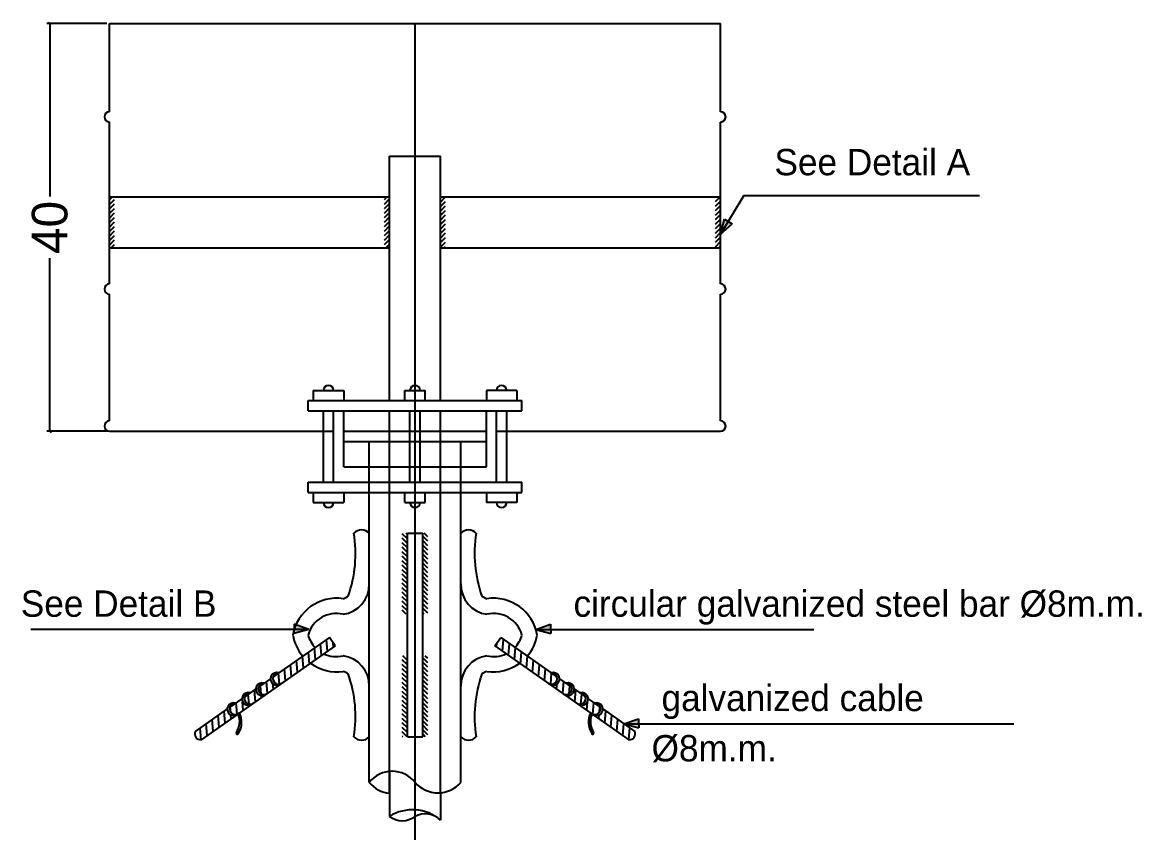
# Model space of a CAD drawing. Extents: x 152000 to 152174, y 158796 to 159332.
# Drawn here: x 152058.78 to 152069.98, y 159013.7 to 159021.81 of the extents above; entities that cross this region are included whole.
import ezdxf

# ---------------------------------------------------------------- set-up
doc = ezdxf.new("R2010")
doc.units = 0
doc.header["$LTSCALE"] = 3
doc.header["$MEASUREMENT"] = 0
doc.header["$PDMODE"] = 2
doc.header["$PDSIZE"] = 0.03
for name, pattern in [('CENTER', [2, 1.25, -0.25, 0.25, -0.25]), ('CENTER2', [28.575, 19.05, -3.175, 3.175, -3.175]), ('DASHED2', [0.375, 0.25, -0.125])]:
    doc.linetypes.add(name, pattern=pattern)
doc.layers.get('0').update_dxf_attribs({"linetype": 'CONTINUOUS'})
doc.layers.get('DEFPOINTS').update_dxf_attribs({"linetype": 'CONTINUOUS'})
for name, color, linetype in [('CENTER', 8, 'CENTER'), ('HATCH', 40, 'CONTINUOUS'), ('MECNEK', 6, 'CONTINUOUS'), ('TEXT', 7, 'CONTINUOUS')]:
    doc.layers.add(name, color=color, linetype=linetype)

# ---------------------------------------------------------------- blocks, each defined once
blk = doc.blocks.new('_OBLIQUE')
at = {"color": 0, "linetype": 'ByBlock'}
blk.add_line((-0.5, -0.5), (0.5, 0.5), dxfattribs=at)

msp = doc.modelspace()

# ---------------------------------------------------------------- hatches: boundary and pattern name
at = {"layer": 'HATCH'}
h = msp.add_hatch(color=256, dxfattribs=at)
h.paths.add_polyline_path([(152061.34577, 159015.30136, 1.53008687), (152061.35825, 159015.18563), (152061.36765, 159015.19221, -1.24845604)])
h.paths.add_polyline_path([(152061.19858, 159015.19829, 1.53008687), (152061.21106, 159015.08257), (152061.22045, 159015.08914, -1.24845604)])
h.paths.add_polyline_path([(152061.07226, 159014.98538), (152061.08165, 159014.99195, -1.24845604), (152061.05977, 159015.1011, 1.53008687)])
h.paths.add_polyline_path([(152060.92507, 159014.88231), (152060.93446, 159014.88889, -1.24845604), (152060.91258, 159014.99804, 1.53008687)])
h.paths.add_polyline_path([(152060.92166, 159014.70195, 1.28059138), (152060.94159, 159014.69697, 0.26640216), (152060.95238, 159014.90143, -0.072724), (152060.93933, 159014.89133, -0.24494615)])
h = msp.add_hatch(color=256, dxfattribs=at)
h.paths.add_polyline_path([(152064.05157, 159015.19221), (152064.06096, 159015.18563, 1.53008687), (152064.07345, 159015.30136, -1.24845604)])
h.paths.add_polyline_path([(152064.19876, 159015.08914), (152064.20815, 159015.08257, 1.53008687), (152064.22064, 159015.19829, -1.24845604)])
h.paths.add_polyline_path([(152064.35944, 159015.1011, -1.24845604), (152064.33756, 159014.99195), (152064.34696, 159014.98538, 1.53008687)])
h.paths.add_polyline_path([(152064.50663, 159014.99804, -1.24845604), (152064.48475, 159014.88889), (152064.49415, 159014.88231, 1.53008687)])
h.paths.add_polyline_path([(152064.47989, 159014.89133, -0.072724), (152064.46684, 159014.90143, 0.26640216), (152064.47763, 159014.69697, 1.28059138), (152064.49755, 159014.70195, -0.24494615)])
at = {"layer": 'TEXT'}
for points in [[(152065.76828, 159019.69039), (152065.88527, 159019.79343), (152065.80569, 159019.84174)], [(152061.49861, 159015.78724), (152061.49596, 159015.69418), (152061.64601, 159015.73648)], [(152063.91924, 159015.73648), (152064.06929, 159015.69418), (152064.06664, 159015.78724)], [(152064.80035, 159014.79237), (152064.95039, 159014.75007), (152064.94775, 159014.84313)]]:
    msp.add_hatch(color=2, dxfattribs=at).paths.add_polyline_path(points)

# ---------------------------------------------------------------- linework, layer by layer
at = {"color": 8, "linetype": 'ByBlock'}
for p, q in [((152059.62545, 159021.79766), (152059.02386, 159021.79766)), ((152059.05445, 159021.79766), (152059.05445, 159020.06696)), ((152059.05445, 159017.71943), (152059.05445, 159019.45013)), ((152059.62545, 159017.71943), (152059.02386, 159017.71943))]:
    msp.add_line(p, q, dxfattribs=at)
at = {"layer": 'CENTER', "linetype": 'CENTER2', "ltscale": 10}
msp.add_line((152062.70961, 158992.02657), (152062.70961, 159021.79766), dxfattribs=at)
at = {"layer": 'DEFPOINTS', "color": 0, "linetype": 'ByBlock'}
for p in [(152059.65093, 159021.79766), (152059.05445, 159017.71943), (152059.65093, 159017.71943)]:
    msp.add_point(p, dxfattribs=at)
at = {"layer": 'HATCH'}
for p, q in [((152059.65093, 159020.03331), (152059.68204, 159020.06441)), ((152059.65093, 159019.98825), (152059.70191, 159020.03923)), ((152062.40374, 159020.03755), (152062.43061, 159020.06441)), ((152062.40374, 159019.99249), (152062.45472, 159020.04346)), ((152062.9645, 159020.0576), (152062.97131, 159020.06441)), ((152062.9645, 159020.01254), (152063.01547, 159020.06352)), ((152065.7173, 159020.01678), (152065.76494, 159020.06441)), ((152065.7173, 159020.06184), (152065.71988, 159020.06441)), ((152059.65093, 159019.94319), (152059.70191, 159019.99417)), ((152059.65093, 159019.89813), (152059.70191, 159019.94911)), ((152062.40374, 159019.94743), (152062.45472, 159019.99841)), ((152062.40374, 159019.90237), (152062.45472, 159019.95335)), ((152062.9645, 159019.96748), (152063.01547, 159020.01846)), ((152062.9645, 159019.92242), (152063.01547, 159019.9734)), ((152062.9645, 159019.87737), (152063.01547, 159019.92834)), ((152065.7173, 159019.97172), (152065.76828, 159020.0227)), ((152065.7173, 159019.92666), (152065.76828, 159019.97764)), ((152065.7173, 159019.8816), (152065.76828, 159019.93258)), ((152059.65093, 159019.85307), (152059.70191, 159019.90405)), ((152059.65093, 159019.80802), (152059.70191, 159019.85899)), ((152059.65093, 159019.76296), (152059.70191, 159019.81394)), ((152062.40374, 159019.85731), (152062.45472, 159019.90829)), ((152062.40374, 159019.81225), (152062.45472, 159019.86323)), ((152062.40374, 159019.76719), (152062.45472, 159019.81817)), ((152062.9645, 159019.83231), (152063.01547, 159019.88329)), ((152062.9645, 159019.78725), (152063.01547, 159019.83823)), ((152065.7173, 159019.83654), (152065.76828, 159019.88752)), ((152065.7173, 159019.79149), (152065.76828, 159019.84246)), ((152059.65093, 159019.7179), (152059.70191, 159019.76888)), ((152059.65093, 159019.67284), (152059.70191, 159019.72382)), ((152062.40374, 159019.72214), (152062.45472, 159019.77311)), ((152062.40374, 159019.67708), (152062.45472, 159019.72806)), ((152062.9645, 159019.74219), (152063.01547, 159019.79317)), ((152062.9645, 159019.69713), (152063.01547, 159019.74811)), ((152062.9645, 159019.65207), (152063.01547, 159019.70305)), ((152065.7173, 159019.74643), (152065.76828, 159019.7974)), ((152065.7173, 159019.70137), (152065.76828, 159019.75235)), ((152065.7173, 159019.65631), (152065.76828, 159019.70729)), ((152059.65093, 159019.62778), (152059.70191, 159019.67876)), ((152059.65093, 159019.58272), (152059.70191, 159019.6337)), ((152059.6679, 159019.55463), (152059.70191, 159019.58864)), ((152062.40374, 159019.63202), (152062.45472, 159019.683)), ((152062.40374, 159019.58696), (152062.45472, 159019.63794)), ((152062.41647, 159019.55463), (152062.45472, 159019.59288)), ((152062.9645, 159019.60701), (152063.01547, 159019.65799)), ((152062.9645, 159019.56196), (152063.01547, 159019.61293)), ((152065.7173, 159019.61125), (152065.76828, 159019.66223)), ((152065.7173, 159019.56619), (152065.76828, 159019.61717)), ((152063.00223, 159019.55463), (152063.01547, 159019.56788)), ((152065.7508, 159019.55463), (152065.76828, 159019.57211)), ((152062.63314, 159016.64251), (152062.58216, 159016.69349)), ((152062.63314, 159016.68757), (152062.62084, 159016.69987)), ((152062.83705, 159016.66389), (152062.80107, 159016.69987)), ((152062.63314, 159016.59745), (152062.58216, 159016.64843)), ((152062.63314, 159016.55239), (152062.58216, 159016.60337)), ((152062.83705, 159016.61883), (152062.78607, 159016.66981)), ((152062.83705, 159016.57377), (152062.78607, 159016.62475)), ((152062.83705, 159016.52872), (152062.78607, 159016.57969)), ((152062.63314, 159016.50734), (152062.58216, 159016.55831)), ((152062.63314, 159016.46228), (152062.58216, 159016.51325)), ((152062.63314, 159016.41722), (152062.58216, 159016.4682)), ((152062.83705, 159016.48366), (152062.78607, 159016.53464)), ((152062.83705, 159016.4386), (152062.78607, 159016.48958)), ((152062.63314, 159016.37216), (152062.58216, 159016.42314)), ((152062.63314, 159016.3271), (152062.58216, 159016.37808)), ((152062.83705, 159016.39354), (152062.78607, 159016.44452)), ((152062.83705, 159016.34848), (152062.78607, 159016.39946)), ((152062.83705, 159016.30342), (152062.78607, 159016.3544)), ((152062.63314, 159016.28204), (152062.58216, 159016.33302)), ((152062.63314, 159016.23698), (152062.58216, 159016.28796)), ((152062.63314, 159016.19193), (152062.58216, 159016.2429)), ((152062.83705, 159016.25836), (152062.78607, 159016.30934)), ((152062.83705, 159016.21331), (152062.78607, 159016.26428)), ((152062.63314, 159016.14687), (152062.58216, 159016.19784)), ((152062.63314, 159016.10181), (152062.58216, 159016.15279)), ((152062.83705, 159016.16825), (152062.78607, 159016.21923)), ((152062.83705, 159016.12319), (152062.78607, 159016.17417)), ((152062.83705, 159016.07813), (152062.78607, 159016.12911)), ((152062.63314, 159016.05675), (152062.58216, 159016.10773)), ((152062.63314, 159016.01169), (152062.58216, 159016.06267)), ((152062.63314, 159015.96663), (152062.58216, 159016.01761)), ((152062.83705, 159016.03307), (152062.78607, 159016.08405)), ((152062.83705, 159015.98801), (152062.78607, 159016.03899)), ((152062.63314, 159015.92157), (152062.58216, 159015.97255)), ((152062.62171, 159015.88795), (152062.58216, 159015.92749)), ((152062.83705, 159015.94296), (152062.78607, 159015.99393)), ((152062.83705, 159015.8979), (152062.78607, 159015.94887)), ((152062.80194, 159015.88795), (152062.78607, 159015.90382)), ((152061.71405, 159015.43476), (152061.70379, 159015.55204)), ((152061.77432, 159015.47697), (152061.76406, 159015.59425)), ((152061.8346, 159015.51917), (152061.82434, 159015.63645)), ((152061.89487, 159015.56137), (152061.89146, 159015.60037)), ((152063.52435, 159015.56137), (152063.52776, 159015.60037)), ((152063.58462, 159015.51917), (152063.59488, 159015.63645)), ((152063.64489, 159015.47697), (152063.65515, 159015.59425)), ((152063.70517, 159015.43476), (152063.71543, 159015.55204)), ((152061.5935, 159015.35036), (152061.58324, 159015.46764)), ((152061.65378, 159015.39256), (152061.64352, 159015.50984)), ((152062.63314, 159015.42593), (152062.58639, 159015.47268)), ((152062.63314, 159015.47099), (152062.63145, 159015.47268)), ((152062.83705, 159015.40225), (152062.78607, 159015.45323)), ((152062.83705, 159015.44731), (152062.81169, 159015.47268)), ((152063.76544, 159015.39256), (152063.7757, 159015.50984)), ((152063.82571, 159015.35036), (152063.83597, 159015.46764)), ((152061.41268, 159015.22374), (152061.40242, 159015.34102)), ((152061.47296, 159015.26595), (152061.4627, 159015.38323)), ((152061.53323, 159015.30815), (152061.52297, 159015.42543)), ((152062.63314, 159015.38087), (152062.58216, 159015.43185)), ((152062.63314, 159015.33581), (152062.58216, 159015.38679)), ((152062.63314, 159015.29076), (152062.58216, 159015.34173)), ((152062.83705, 159015.35719), (152062.78607, 159015.40817)), ((152062.83705, 159015.31214), (152062.78607, 159015.36311)), ((152063.88599, 159015.30815), (152063.89625, 159015.42543)), ((152063.94626, 159015.26595), (152063.95652, 159015.38323)), ((152064.00653, 159015.22374), (152064.01679, 159015.34102)), ((152061.35186, 159015.18778), (152061.34215, 159015.29882)), ((152062.63314, 159015.2457), (152062.58216, 159015.29667)), ((152062.63314, 159015.20064), (152062.58216, 159015.25162)), ((152062.83705, 159015.26708), (152062.78607, 159015.31806)), ((152062.83705, 159015.22202), (152062.78607, 159015.273)), ((152062.83705, 159015.17696), (152062.78607, 159015.22794)), ((152064.06735, 159015.18778), (152064.07707, 159015.29882)), ((152061.11132, 159015.01272), (152061.10105, 159015.13)), ((152061.16833, 159015.09214), (152061.16133, 159015.17221)), ((152061.23186, 159015.09713), (152061.2216, 159015.21441)), ((152061.29214, 159015.13934), (152061.28765, 159015.19059)), ((152061.35241, 159015.18154), (152061.35231, 159015.18263)), ((152062.63314, 159015.15558), (152062.58216, 159015.20656)), ((152062.63314, 159015.11052), (152062.58216, 159015.1615)), ((152062.63314, 159015.06546), (152062.58216, 159015.11644)), ((152062.83705, 159015.1319), (152062.78607, 159015.18288)), ((152062.83705, 159015.08684), (152062.78607, 159015.13782)), ((152064.06681, 159015.18154), (152064.0669, 159015.18263)), ((152064.12708, 159015.13934), (152064.13156, 159015.19059)), ((152064.18735, 159015.09713), (152064.19761, 159015.21441)), ((152064.25088, 159015.09214), (152064.25789, 159015.17221)), ((152064.3079, 159015.01272), (152064.31816, 159015.13)), ((152060.93039, 159014.88727), (152060.92023, 159015.00339)), ((152060.99077, 159014.92832), (152060.98336, 159015.01304)), ((152061.04953, 159014.98775), (152061.04078, 159015.0878)), ((152061.17159, 159015.05493), (152061.16984, 159015.07488)), ((152062.63314, 159015.0204), (152062.58216, 159015.07138)), ((152062.63314, 159014.97535), (152062.58216, 159015.02632)), ((152062.83705, 159015.04179), (152062.78607, 159015.09276)), ((152062.83705, 159014.99673), (152062.78607, 159015.0477)), ((152062.83705, 159014.95167), (152062.78607, 159015.00265)), ((152064.24763, 159015.05493), (152064.24937, 159015.07488)), ((152064.36968, 159014.98775), (152064.37843, 159015.0878)), ((152064.42845, 159014.92832), (152064.43586, 159015.01304)), ((152064.48882, 159014.88727), (152064.49898, 159015.00339)), ((152060.80995, 159014.8017), (152060.79969, 159014.91899)), ((152060.86459, 159014.90831), (152060.85996, 159014.96119)), ((152060.87022, 159014.84391), (152060.8671, 159014.87963)), ((152061.05104, 159014.97052), (152061.05041, 159014.97771)), ((152062.63314, 159014.93029), (152062.58216, 159014.98126)), ((152062.63314, 159014.88523), (152062.58216, 159014.93621)), ((152062.63314, 159014.84017), (152062.58216, 159014.89115)), ((152062.83705, 159014.90661), (152062.78607, 159014.95759)), ((152062.83705, 159014.86155), (152062.78607, 159014.91253)), ((152064.36817, 159014.97052), (152064.3688, 159014.97771)), ((152064.54899, 159014.84391), (152064.55212, 159014.87963)), ((152064.55463, 159014.90831), (152064.55925, 159014.96119)), ((152064.60927, 159014.8017), (152064.61953, 159014.91899)), ((152060.62913, 159014.67509), (152060.61887, 159014.79237)), ((152060.6894, 159014.7173), (152060.67914, 159014.83458)), ((152060.74967, 159014.7595), (152060.73941, 159014.87678)), ((152062.63314, 159014.79511), (152062.58216, 159014.84609)), ((152062.63314, 159014.75005), (152062.58216, 159014.80103)), ((152062.83705, 159014.81649), (152062.78607, 159014.86747)), ((152062.83705, 159014.77143), (152062.78607, 159014.82241)), ((152062.83705, 159014.72638), (152062.78607, 159014.77735)), ((152064.66954, 159014.7595), (152064.6798, 159014.87678)), ((152064.72981, 159014.7173), (152064.74007, 159014.83458)), ((152064.79009, 159014.67509), (152064.80035, 159014.79237)), ((152060.56885, 159014.63289), (152060.55859, 159014.75017)), ((152062.63314, 159014.70499), (152062.58216, 159014.75597)), ((152062.63232, 159014.66075), (152062.58216, 159014.71091)), ((152062.58726, 159014.66075), (152062.58216, 159014.66586)), ((152062.83705, 159014.68132), (152062.78607, 159014.73229)), ((152062.81256, 159014.66075), (152062.78607, 159014.68724)), ((152064.85036, 159014.63289), (152064.86062, 159014.75017))]:
    msp.add_line(p, q, dxfattribs=at)
at = {"layer": 'MECNEK'}
for p, q in [((152059.65093, 159021.79766), (152065.76828, 159021.79766)), ((152059.65093, 159020.91698), (152059.65093, 159021.79766)), ((152065.76828, 159020.91698), (152065.76828, 159021.79766)), ((152059.65093, 159019.19411), (152059.65093, 159020.81362)), ((152065.76828, 159019.19411), (152065.76828, 159020.81362)), ((152062.45472, 159020.47223), (152062.9645, 159020.47223)), ((152062.45472, 159018.0253), (152062.45472, 159020.47223)), ((152062.9645, 159018.0253), (152062.9645, 159020.47223)), ((152059.65093, 159020.06441), (152062.45472, 159020.06441)), ((152062.9645, 159020.06441), (152065.76828, 159020.06441)), ((152059.65093, 159019.55463), (152062.45472, 159019.55463)), ((152062.9645, 159019.55463), (152065.76828, 159019.55463)), ((152059.65093, 159017.82279), (152059.65093, 159019.09075)), ((152065.76828, 159017.82279), (152065.76828, 159019.09075)), ((152061.63907, 159018.0253), (152063.78014, 159018.0253)), ((152061.63907, 159017.92334), (152061.63907, 159018.0253)), ((152061.69005, 159018.12725), (152061.99592, 159018.12725)), ((152061.69005, 159018.12725), (152061.69005, 159018.0253)), ((152061.99592, 159018.12725), (152061.99592, 159018.0253)), ((152062.60765, 159018.12725), (152062.81156, 159018.12725)), ((152062.60765, 159018.0253), (152062.60765, 159018.12725)), ((152062.81156, 159018.0253), (152062.81156, 159018.12725)), ((152063.72917, 159018.12725), (152063.4233, 159018.12725)), ((152063.4233, 159018.12725), (152063.4233, 159018.0253)), ((152063.72917, 159018.12725), (152063.72917, 159018.0253)), ((152063.78014, 159017.92334), (152063.78014, 159018.0253)), ((152061.63907, 159017.92334), (152063.78014, 159017.92334)), ((152061.79201, 159017.20965), (152061.79201, 159017.92334)), ((152061.89396, 159017.20965), (152061.89396, 159017.92334)), ((152061.99592, 159017.36258), (152061.99592, 159017.92334)), ((152062.65863, 159017.20965), (152062.65863, 159017.92334)), ((152062.76059, 159017.20965), (152062.76059, 159017.92334)), ((152063.4233, 159017.36258), (152063.4233, 159017.92334)), ((152063.52525, 159017.20965), (152063.52525, 159017.92334)), ((152063.62721, 159017.20965), (152063.62721, 159017.92334)), ((152059.65093, 159017.71943), (152061.79201, 159017.71943)), ((152063.62721, 159017.71943), (152065.76828, 159017.71943)), ((152062.25081, 159014.2061), (152062.25081, 159017.61747)), ((152063.16841, 159014.2061), (152063.16841, 159017.61747)), ((152061.99592, 159017.36258), (152063.4233, 159017.36258)), ((152061.63907, 159017.20965), (152063.78014, 159017.20965)), ((152061.63907, 159017.10769), (152061.63907, 159017.20965)), ((152063.78014, 159017.10769), (152063.78014, 159017.20965)), ((152061.63907, 159017.10769), (152063.78014, 159017.10769)), ((152061.69005, 159017.10769), (152061.69005, 159017.00574)), ((152061.99592, 159017.10769), (152061.99592, 159017.00574)), ((152062.60765, 159017.00574), (152062.60765, 159017.10769)), ((152062.81156, 159017.00574), (152062.81156, 159017.10769)), ((152063.4233, 159017.10769), (152063.4233, 159017.00574)), ((152063.72917, 159017.10769), (152063.72917, 159017.00574)), ((152061.69005, 159017.00574), (152061.99592, 159017.00574)), ((152062.60765, 159017.00574), (152062.81156, 159017.00574)), ((152063.72917, 159017.00574), (152063.4233, 159017.00574)), ((152062.63314, 159014.66075), (152062.63314, 159016.69987)), ((152062.63314, 159016.69987), (152062.78607, 159016.69987)), ((152062.78607, 159014.66075), (152062.78607, 159016.69987)), ((152061.9109, 159015.5726), (152060.5681, 159014.63236)), ((152061.85242, 159015.65612), (152061.29048, 159015.26264)), ((152061.9109, 159015.5726), (152061.85242, 159015.65612)), ((152063.50831, 159015.5726), (152063.56679, 159015.65612)), ((152063.50831, 159015.5726), (152064.85111, 159014.63236)), ((152063.56679, 159015.65612), (152064.12873, 159015.26264)), ((152061.26317, 159015.24352), (152061.14329, 159015.15958)), ((152064.15604, 159015.24352), (152064.27593, 159015.15958)), ((152061.11598, 159015.14045), (152061.00449, 159015.06239)), ((152064.30324, 159015.14045), (152064.41473, 159015.06239)), ((152060.97718, 159015.04326), (152060.8573, 159014.95932)), ((152064.44204, 159015.04326), (152064.56192, 159014.95932)), ((152060.82999, 159014.9402), (152060.50962, 159014.71588)), ((152064.58923, 159014.9402), (152064.90959, 159014.71588)), ((152062.63314, 159014.66075), (152062.78607, 159014.66075)), ((152062.45472, 159014.31566), (152062.45472, 159013.86596)), ((152062.9645, 159014.10213), (152062.9645, 159013.82835))]:
    msp.add_line(p, q, dxfattribs=at)
at = {"layer": 'MECNEK', "linetype": 'DASHED2', "ltscale": 20}
for p, q in [((152062.45472, 159014.09653), (152062.45472, 159017.92334)), ((152062.9645, 159014.10213), (152062.9645, 159017.92334))]:
    msp.add_line(p, q, dxfattribs=at)
at = {"layer": 'MECNEK', "linetype": 'DASHED2', "ltscale": 5}
for p, q in [((152061.79201, 159017.71943), (152061.89396, 159017.71943)), ((152061.99592, 159017.71943), (152063.4233, 159017.71943)), ((152063.52525, 159017.71943), (152063.62721, 159017.71943)), ((152061.99592, 159017.61747), (152063.4233, 159017.61747))]:
    msp.add_line(p, q, dxfattribs=at)
at = {"layer": 'MECNEK'}
for centre, radius, start, end in [((152059.65175, 159020.8653), 0.05169, 90.898853, 269.101147), ((152065.76747, 159020.8653), 0.05169, 270.898853, 89.101147), ((152059.65175, 159019.14243), 0.05169, 90.898853, 269.101147), ((152065.76747, 159019.14243), 0.05169, 270.898853, 89.101147), ((152061.84298, 159018.12725), 0.05098, 0, 180), ((152062.70961, 159018.12725), 0.05098, 0, 180), ((152063.57623, 159018.12725), 0.05098, 0, 180), ((152059.65175, 159017.77111), 0.05169, 90.898853, 269.101147), ((152065.76747, 159017.77111), 0.05169, 270.898853, 89.101147), ((152061.84298, 159017.00574), 0.05098, 180, 0), ((152062.70961, 159017.00574), 0.05098, 180, 0), ((152063.57623, 159017.00574), 0.05098, 180, 0), ((152060.83656, 159016.49651), 1.2776, 340.458419, 9.158764), ((152062.17434, 159016.62805), 0.10491, 43.205388, 136.794612), ((152063.24488, 159016.62805), 0.10491, 43.205388, 136.794612), ((152064.58265, 159016.49651), 1.2776, 170.841236, 199.541581), ((152061.95008, 159016.18611), 0.3008, 277.590095, 1.22084), ((152063.46914, 159016.18611), 0.3008, 178.77916, 262.409905), ((152061.92615, 159015.60173), 0.44698, 81.670944, 169.874298), ((152061.95008, 159016.18611), 0.14786, 286.026856, 307.734377), ((152063.46914, 159016.18611), 0.14786, 232.265623, 253.973144), ((152063.49306, 159015.60173), 0.44698, 10.125702, 98.329056), ((152061.92242, 159015.60173), 0.29404, 76.751242, 164.49945), ((152063.4968, 159015.60173), 0.29404, 15.50055, 103.248758), ((152061.92615, 159015.75889), 0.44698, 190.125702, 220.378892), ((152061.92242, 159015.75889), 0.29404, 195.50055, 223.614126), ((152063.4968, 159015.75889), 0.29404, 316.385874, 344.49945), ((152063.49306, 159015.75889), 0.44698, 319.621108, 349.874298), ((152061.92242, 159015.75889), 0.29404, 244.769876, 283.248758), ((152061.95008, 159015.17452), 0.3008, 358.77916, 82.409905), ((152063.46914, 159015.17452), 0.3008, 97.590095, 181.22084), ((152063.4968, 159015.75889), 0.29404, 256.751242, 295.230124), ((152061.92615, 159015.75889), 0.44698, 233.774407, 278.329056), ((152063.49306, 159015.75889), 0.44698, 261.670944, 306.225593), ((152061.32665, 159015.24076), 0.06354, 72.490907, 310.176817), ((152061.3445, 159015.24433), 0.05703, 88.722574, 316.05485), ((152061.95008, 159015.17452), 0.14786, 52.265623, 73.973144), ((152060.83656, 159014.86411), 1.2776, 350.841236, 19.541581), ((152064.58265, 159014.86411), 1.2776, 160.458419, 189.158764), ((152063.46914, 159015.17452), 0.14786, 106.026856, 127.734377), ((152064.07472, 159015.24433), 0.05703, 223.94515, 91.277426), ((152064.09256, 159015.24076), 0.06354, 229.823183, 107.509093), ((152061.04066, 159015.0405), 0.06354, 72.490907, 310.176817), ((152061.17946, 159015.13769), 0.06354, 72.490907, 310.176817), ((152061.19731, 159015.14127), 0.05703, 88.722574, 316.05485), ((152064.22191, 159015.14127), 0.05703, 223.94515, 91.277426), ((152064.23975, 159015.13769), 0.06354, 229.823183, 107.509093), ((152064.37856, 159015.0405), 0.06354, 229.823183, 107.509093), ((152060.89347, 159014.93744), 0.06354, 72.490907, 310.176817), ((152060.91131, 159014.94101), 0.05703, 88.722574, 316.05485), ((152061.0585, 159015.04408), 0.05703, 88.722574, 316.05485), ((152064.36071, 159015.04408), 0.05703, 223.94515, 91.277426), ((152064.5079, 159014.94101), 0.05703, 223.94515, 91.277426), ((152064.52575, 159014.93744), 0.06354, 229.823183, 107.509093), ((152060.7488, 159014.81359), 0.20578, 327.144313, 22.422712), ((152060.76873, 159014.80861), 0.20578, 327.144313, 26.813383), ((152064.65049, 159014.80861), 0.20578, 153.186617, 212.855687), ((152064.67042, 159014.81359), 0.20578, 157.577288, 212.855687), ((152060.56375, 159014.69155), 0.05934, 155.79081, 274.20919), ((152060.931, 159014.69697), 0.01058, 151.943575, 0), ((152062.17434, 159014.73258), 0.10491, 223.205388, 316.794612), ((152063.24488, 159014.73258), 0.10491, 223.205388, 316.794612), ((152064.48821, 159014.69697), 0.01058, 180, 28.056425), ((152064.85547, 159014.69155), 0.05934, 265.79081, 24.20919), ((152062.48021, 159014.02369), 0.29308, 38.489704, 141.510296), ((152062.48021, 159014.3885), 0.29308, 218.489704, 265.010747), ((152062.93901, 159014.40407), 0.30301, 220.794241, 319.205759), ((152062.68389, 159013.4985), 0.43306, 49.611983, 121.950241), ((152062.81036, 159013.6662), 0.22372, 46.450364, 116.764603), ((152062.58216, 159014.02681), 0.20522, 231.60981, 308.39019)]:
    msp.add_arc(centre, radius, start, end, dxfattribs=at)
at = {"layer": 'TEXT', "color": 2}
for p, q in [((152065.99914, 159020.07796), (152065.76828, 159019.69039)), ((152065.99914, 159020.07796), (152068.35886, 159020.07796)), ((152065.80569, 159019.84174), (152065.88527, 159019.79343)), ((152065.76828, 159019.69039), (152065.88527, 159019.79343)), ((152061.49861, 159015.78724), (152061.49596, 159015.69418)), ((152061.64601, 159015.73648), (152061.49861, 159015.78724)), ((152063.91924, 159015.73648), (152064.06664, 159015.78724)), ((152064.06664, 159015.78724), (152064.06929, 159015.69418)), ((152061.64601, 159015.73648), (152058.86365, 159015.73648)), ((152061.64601, 159015.73648), (152061.49596, 159015.69418)), ((152063.91924, 159015.73648), (152066.70161, 159015.73648)), ((152064.80035, 159014.79237), (152064.94775, 159014.84313)), ((152064.80035, 159014.79237), (152068.70371, 159014.79237)), ((152064.94775, 159014.84313), (152064.95039, 159014.75007))]:
    msp.add_line(p, q, dxfattribs=at)
at = {"layer": 'TEXT', "color": 5}
for p, q in [((152065.76828, 159019.69039), (152065.80569, 159019.84174)), ((152063.91924, 159015.73648), (152064.06929, 159015.69418)), ((152064.80035, 159014.79237), (152064.95039, 159014.75007))]:
    msp.add_line(p, q, dxfattribs=at)

# ---------------------------------------------------------------- block references
at = {"color": 8, "linetype": 'ByBlock', "xscale": 0.02548894321285793, "yscale": 0.02548894321285793, "zscale": 0.02548894321285793}
for p, rotation in [((152059.05445, 159021.79766), 90), ((152059.05445, 159017.71943), 270)]:
    msp.add_blockref('_OBLIQUE', p, dxfattribs=dict(at, rotation=rotation))

# ---------------------------------------------------------------- texts
at = {"layer": 'TEXT', "color": 0}
for s, height, p in [('See Detail A', 0.2635165, (152066.30695, 159020.28055)), ('See Detail B', 0.2635165, (152058.76335, 159015.86283)), ('circular galvanized steel bar %%C8m.m.', 0.2635165, (152064.29575, 159015.86283)), ('galvanized cable ', 0.2635165, (152065.17685, 159014.91873)), (' %%C8m.m.', 0.263516, (152064.97921, 159014.41567))]:
    msp.add_text(s, height=height, dxfattribs=at).set_placement(p)
at = {"layer": 'TEXT', "color": 2, "insert": (152059.05445, 159019.75854), "char_height": 0.356845, "attachment_point": 5, "rotation": 90}
msp.add_mtext('\\A1;40', dxfattribs=at)

doc.saveas('drawing.dxf')
